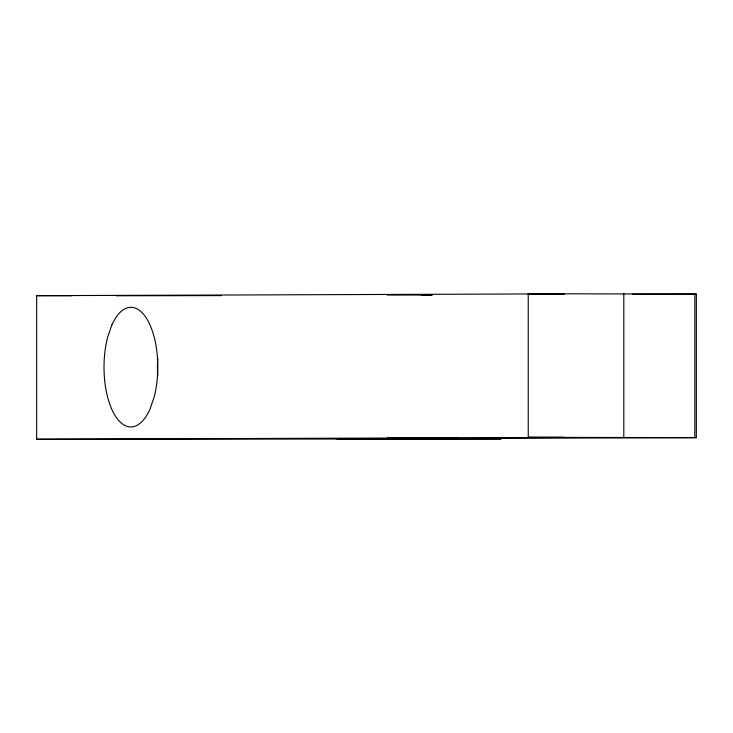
<?xml version="1.0" encoding="UTF-8"?>
<svg xmlns="http://www.w3.org/2000/svg" width="733" height="733" viewBox="0 0 733 733"><rect width="100%" height="100%" fill="white"/><g stroke="black" fill="none" stroke-linecap="round" stroke-linejoin="round"><path stroke-width="1.1" d="M528.246 293.741L696.35 294.08L696.35 437.656L336.923 438.902L501.143 438.92L36.65 439.25L36.65 295.674L564.355 293.841L528.246 293.741L528.246 437.317L564.355 437.418L36.65 439.25M528.246 437.317L696.35 437.656M116.217 295.766L221.467 295.61M421.631 295.033L431.929 294.996M632.249 294.299L696.35 294.08M432.204 294.803L387.143 294.748L432.47 294.684M36.65 295.674L71.706 295.766M694.82 293.695L694.82 437.271M623.81 293.631L623.81 437.207M157.76 376.194A59.822 26.883 -89.9 0 1 157.76 358.345M111.883 324.893L107.614 337.299A59.822 26.883 -89.9 0 0 114.531 414.649A59.822 26.883 -89.9 0 0 149.898 409.371L154.177 396.965A59.822 26.883 -89.9 0 0 147.26 319.615A59.822 26.883 -89.9 0 0 111.883 324.893M387.83 438.316L387.143 438.325L458.812 438.325L387.83 438.316"/></g></svg>
